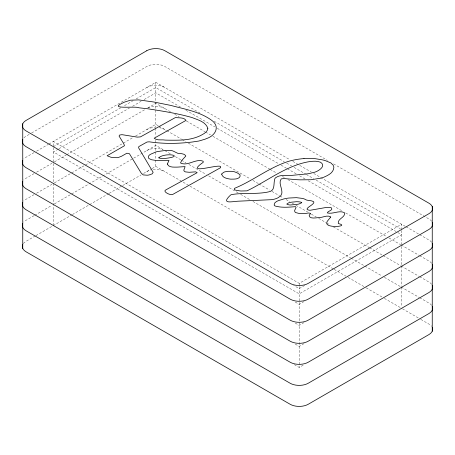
<?xml version="1.0" encoding="UTF-8"?>
<svg xmlns="http://www.w3.org/2000/svg" width="455" height="455" viewBox="0 0 455 455"><rect width="100%" height="100%" fill="white"/><g stroke="black" fill="none" stroke-linecap="round" stroke-linejoin="round"><path stroke-width="0.34" stroke-dasharray="2.27 1.71" d="M29.16 134.401L26.083 136.176A12.877 7.434 0 0 0 23.797 137.967M31.622 132.979L146.703 66.538A12.877 7.434 0 0 1 164.915 66.538L327.378 160.336M34.085 152.584L26.083 157.202A12.877 7.434 0 0 0 23.797 158.988M36.542 151.162L48.236 144.411M48.856 144.053L155.809 82.304L289.841 159.688M53.394 146.692L121.468 107.386M124.534 105.617L133.116 100.663M136.181 98.889L155.809 87.559L200.052 113.102M58.297 149.115L53.394 151.947L299.191 293.856L401.606 234.729L396.692 231.891M58.911 148.757L129.436 108.04M132.507 106.271L141.09 101.311M144.155 99.543L155.809 92.814L180.39 107.005M34.085 173.605L26.083 178.224A12.877 7.434 0 0 0 23.797 180.015M36.542 172.183L51.933 163.305M54.39 161.883L66.083 155.132M66.697 154.774L145.475 109.297M147.835 107.932L155.809 103.331L171.171 112.197M34.085 194.632L26.083 199.25A12.877 7.434 0 0 0 23.797 201.036M36.542 193.21L51.933 184.326M54.39 182.904L132.553 137.78M135.573 136.039L155.809 124.351L158.266 125.773M34.085 215.653L26.083 220.271A12.877 7.434 0 0 0 23.797 222.063M34.699 215.3L51.933 205.353M54.39 203.931L155.809 145.378L163.18 149.632M35.314 235.969L26.083 241.298A12.877 7.434 0 0 0 23.023 244.113M35.928 235.61L71.793 214.908M72.402 214.555L108.586 193.665M109.166 193.329L122.088 185.868M122.691 185.521L141.164 174.856M143.541 173.48L151.515 168.879M152.129 168.526L155.809 166.399L333.532 269.007M53.394 225.532L53.394 141.431L299.191 283.346L401.606 224.213L401.606 229.468M304.708 285.416L299.191 288.601L293.663 285.404M304.099 301.534L299.191 304.367L294.277 301.528M304.099 322.561L299.191 325.393L294.277 322.555M304.099 343.582L299.191 346.414L294.277 343.576M294.277 364.603L299.191 367.441L304.099 364.609M333.532 163.885L428.917 218.957A12.877 7.434 0 0 1 431.624 221.255M292.844 161.417L311.379 172.121M313.734 173.48L405.53 226.482M406.15 226.835L419.072 234.297M419.686 234.655L428.917 239.984A12.877 7.434 0 0 1 432.25 243.317M214.186 121.263L284.238 161.707M286.695 163.129L291.61 165.967M294.072 167.383L305.743 174.123M306.363 174.481L313.734 178.735M316.191 180.157L400.377 228.763M185.919 110.201L214.8 126.877M217.257 128.293L278.71 163.772M281.167 165.188L286.695 168.384M287.31 168.737L296.529 174.06M299.6 175.835L305.129 179.025M308.206 180.8L396.077 231.532M174.76 114.268L179.065 116.759M186.453 121.019L204.966 131.711M205.529 132.035L210.5 134.902M212.912 136.295L269.531 168.987M270.105 169.317L276.913 173.247M282.396 176.409L284.301 177.513M287.924 179.606L342.615 211.183M345.686 212.951L386.858 236.725M388.917 237.914L400.61 244.665M401.225 245.017L419.072 255.323M419.686 255.676L428.917 261.005A12.877 7.434 0 0 1 432.25 264.338M158.88 126.126L166.257 130.386M166.871 130.739L181.619 139.253M182.233 139.605L185.919 141.738M188.376 143.154L250.455 178.997M252.9 180.407L258.451 183.615M259.043 183.957L269.531 190.008M271.948 191.407L279.376 195.695M279.939 196.02L283.067 197.823M286.081 199.563L289.841 201.736M292.229 203.112L293.532 203.863M295.915 205.239L307.682 212.036M311.379 214.168L316.299 217.012M318.648 218.366L326.144 222.694M326.639 222.978L329.841 224.827M333.396 226.88L369.227 247.565M369.653 247.816L382.763 255.386M383.173 255.619L400.61 265.686M401.225 266.044L419.072 276.344M419.686 276.703L428.917 282.032A12.877 7.434 0 0 1 432.25 285.365M164.915 150.633L171.171 154.245M175.374 156.674L181.005 159.921M181.528 160.228L185.919 162.759M188.91 164.488L206.2 174.47M208.606 175.857L238.153 192.914M240.61 194.336L249.835 199.665M252.9 201.429L350.606 257.843M351.22 258.195L364.301 265.748M364.916 266.101L382.149 276.054M384.401 277.351L400.61 286.713M401.225 287.065L419.072 297.371M419.686 297.724L428.917 303.053A12.877 7.434 0 0 1 431.624 305.351M334.146 269.366L345.84 276.111M348.143 277.448L365.53 287.48M366.15 287.839L382.149 297.075M384.401 298.378L401.839 308.445M402.453 308.803L420.301 319.103M420.921 319.461L428.917 324.079A12.877 7.434 0 0 1 431.624 326.377M401.606 230.52L401.606 265.151M401.606 265.856L401.606 286.377M401.606 287.082L401.606 306.909M299.191 283.346L299.191 285.973M299.191 286.627L299.191 367.441M155.809 82.304L155.809 127.485M155.809 128.191L155.809 136.267M155.809 140.22L155.809 166.399M146.703 87.559A12.877 7.434 0 0 1 164.915 87.559M147.801 108.023A12.877 7.434 0 0 1 164.915 108.586M146.703 129.607A12.877 7.434 0 0 1 155.121 127.44M159.142 127.684A12.877 7.434 0 0 1 164.915 129.607M146.703 150.633A12.877 7.434 0 0 1 162.577 149.564M146.703 171.654A12.877 7.434 0 0 1 150.389 170.17M153.113 169.647A12.877 7.434 0 0 1 164.915 171.654"/><path stroke-width="0.68" d="M303.974 158.573L313.91 158.459L322.822 159.932A40.779 23.546 0 0 1 325.524 160.723L330.933 162.964L333.094 165.154A13.525 7.809 0 0 1 333.851 167.332C333.697 172.769 327.97 175.431 323.67 177.268A19.838 11.455 0 0 1 321.111 178.121L310.873 179.753L300.363 179.85A97.643 56.374 0 0 1 295.181 179.6L284.409 178.57L281.702 178.792A2.258 1.302 0 0 0 281.139 179.06C278.403 182.819 281.878 187.693 281.89 191.777A24.695 14.259 0 0 1 281.759 193.58L280.775 195.769L278.272 197.652A14.742 8.508 0 0 1 271.868 199.66L238.187 201.195C231.743 201.542 220.482 204.46 230.594 195.024A5.403 3.117 0 0 1 231.549 194.592C243.579 192.488 256.102 194.507 268.137 191.987C275.912 190.941 273.04 183.632 274.917 178.525A6.051 3.492 0 0 1 275.696 177.695C280.542 174.117 287.122 175.994 292.65 175.3L307.751 173.816A29.734 17.165 0 0 0 312.756 172.65C317.163 172.2 327.27 166.189 320.343 162.145C316.356 160.672 311.971 161.241 307.876 161.889C285.524 166.132 267.108 181.204 247.025 190.844L241.11 191.009A22.887 13.212 0 0 1 239.165 190.793C237.982 190.366 232.932 190.457 234.479 188.347C253.492 180.612 269.832 166.905 289.625 161.03A49.316 28.472 0 0 1 303.974 158.579M432.25 206.524L432.25 331.257M22.75 123.743L22.75 248.475M22.75 139.509A12.877 7.434 0 0 0 26.083 146.692L290.085 299.111A12.877 7.434 0 0 0 308.297 299.111L428.917 229.468A12.877 7.434 0 0 0 432.25 222.29M432.25 243.317A12.877 7.434 0 0 1 428.917 250.495L308.297 320.138A12.877 7.434 0 0 1 290.085 320.138L26.083 167.713A12.877 7.434 0 0 1 22.75 160.535M432.25 264.338A12.877 7.434 0 0 1 428.917 271.516L308.297 341.159A12.877 7.434 0 0 1 290.085 341.159L26.083 188.74A12.877 7.434 0 0 1 22.75 181.556M432.25 285.365A12.877 7.434 0 0 1 428.917 292.542L308.297 362.186A12.877 7.434 0 0 1 290.085 362.186L26.083 209.761A12.877 7.434 0 0 1 22.75 202.583M432.25 306.386A12.877 7.434 0 0 1 428.917 313.569L308.297 383.207A12.877 7.434 0 0 1 290.085 383.207L26.083 230.787A12.877 7.434 0 0 1 22.75 223.604M432.25 327.412A12.877 7.434 0 0 1 428.917 334.59L308.297 404.233A12.877 7.434 0 0 1 290.085 404.233L26.083 251.808A12.877 7.434 0 0 1 22.75 244.631M207.833 128.446C207.497 132.291 203.197 134.083 200.234 135.721A33.812 19.525 0 0 1 193.187 138.274C186.288 140.163 179.06 140.254 171.962 140.214A113.983 65.81 0 0 1 165.319 140.1C161.815 139.361 157.026 140.874 154.205 138.212L186.078 120.37C183.837 117.191 178.775 117.993 175.334 117.595L140.43 136.898L137.256 137.12L122.782 134.788A4.698 2.713 0 0 0 121.701 134.708L119.631 135.044L119.074 136.062L123.851 143.877L124.465 145.742L107.124 155.752L110.65 157.146A18.427 10.636 0 0 0 112.169 157.458L117.1 157.703A6.575 3.794 0 0 0 118.522 157.441L121.553 156.236L126.877 153.216L129.419 153.716L140.379 171.762A34.034 19.65 0 0 0 141.312 173.184L143.206 174.913L147.192 175.22A10.465 6.04 0 0 0 149.229 174.925L152.141 173.873L153.153 172.331L138.61 147.807L138.803 146.607L147.073 142.006L148.99 141.829A6.541 3.776 0 0 1 149.985 141.926C162.207 143.678 174.669 143.774 186.954 142.586A102.938 59.429 0 0 0 192.471 141.988L198.886 141.027L204.892 139.247A15.208 8.781 0 0 0 206.468 138.587C214.288 136.119 220.3 127.957 212.855 121.235C200.894 111.805 185.242 109.348 170.892 105.435L153.801 102.005L138.633 99.89L130.466 100.191L124.34 102.159A36.081 20.833 0 0 0 121.724 103.478C108.722 109.598 136.369 105.878 138.894 107.79L147.977 108.813C162.754 111.128 177.672 113.426 192.09 117.566C197.777 119.864 205.916 121.803 207.833 128.446M167.349 164.045C168.708 167.645 173.622 167.076 176.728 167.127A28.375 16.38 0 0 0 179.037 167.008L185.1 166.61L183.797 170.198L184.241 171.216L185.407 171.888L189.223 172.286L195.707 171.848L197.169 172.678L165.631 190.014C162.247 191.595 171.08 195.963 172.906 194.336L220.703 167.622L220.55 166.564A1.166 0.677 0 0 0 220.203 166.32C215.346 164.784 184.775 175.056 203.209 162.338L203.22 161.497A2.463 1.422 0 0 0 202.953 161.15C195.775 158.346 187.926 166.422 180.732 163.118A1.507 0.87 0 0 1 180.578 162.85L181.642 160.592L185.754 156.133A2.821 1.627 0 0 0 185.6 155.53L184.474 154.586A7.388 4.266 0 0 0 183.291 154.074L181.517 153.665A5.312 3.066 0 0 0 180.123 153.608L177.899 153.363L172.82 150.929A8.378 4.834 0 0 0 171.086 150.525L165.768 150.4L157.47 151.555A17.859 10.311 0 0 0 154.814 152.374C152.704 153.733 147.244 154.472 148.523 157.953A4.561 2.633 0 0 0 149.075 158.596L151.538 159.745L155.627 160.399L169.004 160.45L167.349 164.045M330.751 217.007L327.208 221.397A15.425 8.907 0 0 0 326.895 222.302C324.318 228.78 350.646 226.419 338.583 223.627A3.06 1.769 0 0 1 338.258 223.234C337.496 218.753 345.373 217.393 344.594 213.02A2.895 1.672 0 0 0 343.986 212.457C338.668 210.204 332.793 214.396 327.293 212.917C327.663 210.915 333.68 210.346 331.308 207.776A2.121 1.223 0 0 0 330.705 207.474L326.315 207.435L310.247 210.255A4.863 2.804 0 0 1 309.212 210.21C302.313 209.072 314.149 205 313.876 202.168A2.616 1.513 0 0 0 313.529 201.656C310.867 199.967 307.301 201.116 304.662 199.114A13.252 7.65 0 0 0 302.438 198.403L296.393 197.669L288.851 198.033A27.715 16.005 0 0 0 283.664 198.983C280.621 200.251 274.228 200.695 274.137 204.96A4.851 2.798 0 0 0 274.479 205.478L274.627 205.632A2.343 1.354 0 0 0 275.218 206.024C281.759 207.912 288.851 207.179 295.528 206.655C297.411 207.599 293.31 210.261 294.999 211.967A3.754 2.167 0 0 0 295.608 212.542L299.743 213.634L304.867 213.554L308.609 212.974L310.731 213.429L309.576 214.783A7.792 4.499 0 0 0 309.173 215.369C309.349 219.583 316.777 217.513 319.524 217.575C323.033 217.484 327.719 214.646 330.751 217.007M221.676 174.151C222.37 177.444 226.232 178.428 229.104 178.923A20.919 12.08 0 0 0 230.839 179.156L234.24 179.111A0.938 0.54 0 0 1 234.604 179.06C236.822 179.099 240.94 177.865 240.041 174.953A3.714 2.144 0 0 0 239.791 174.566L237.43 172.963L234.746 171.888A10.675 6.165 0 0 0 231.771 171.319L227.972 171.296L224.867 171.853A6.717 3.879 0 0 0 223.809 172.269L221.79 173.816A2.343 1.354 0 0 0 221.676 174.151M158.852 157.72L158.852 157.8A0.916 0.529 0 0 0 158.954 158.021L161.627 158.55A24.263 14.008 0 0 0 164.3 158.533C186.721 156.093 165.33 151.953 158.852 157.72M301.739 202.72L299.009 203.988A12.78 7.377 0 0 1 297.047 204.346L290.682 204.966A11.557 6.671 0 0 1 289.05 204.892L286.963 204.284A1.251 0.722 0 0 1 286.866 203.982C289.17 201.753 293.213 202.213 296.29 201.719A16.704 9.646 0 0 1 299.02 201.832L300.454 202.048A3.577 2.065 0 0 1 301.113 202.265L301.739 202.72M146.703 50.767L26.083 120.41A12.877 7.434 0 0 0 26.083 130.921L290.085 283.346A12.877 7.434 0 0 0 308.297 283.346L428.917 213.702A12.877 7.434 0 0 0 428.917 203.192L164.915 50.767A12.877 7.434 0 0 0 146.703 50.767"/></g></svg>
